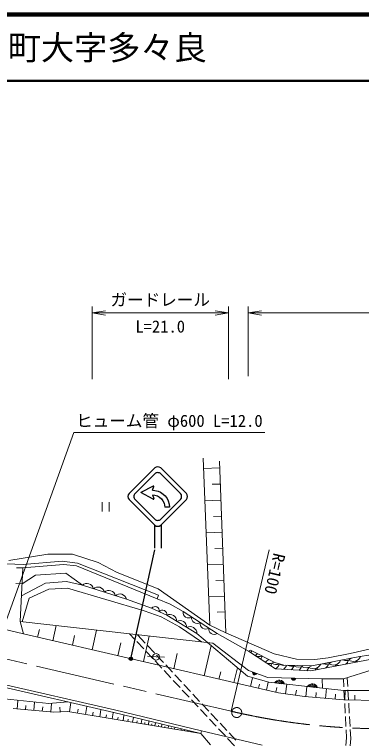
# Model space of a CAD drawing. Units: millimetres, scale not verified. Extents: x 40000 to 680000, y 20000 to 380000.
# Drawn here: x 431051 to 483325, y 270551 to 380000 of the extents above; entities that cross this region are included whole.
import ezdxf
from ezdxf.enums import TextEntityAlignment as Align

# ---------------------------------------------------------------- set-up
doc = ezdxf.new("R2010")
doc.units = ezdxf.units.MM
doc.header["$LTSCALE"] = 1000
doc.header["$PDMODE"] = 32
doc.header["$PDSIZE"] = 500
doc.linetypes.add('CHAIN', pattern=[18.5, 12, -1.5, 3.5, -1.5])
for name, color, linetype, lineweight in [('M-BMK', 2, 'CHAIN', 13), ('M-STR-HTXT', 7, 'Continuous', 13), ('M-STR-STRC', 7, 'Continuous', 25), ('M-TTL', 2, 'Continuous', 140), ('M-TTL-LINE', 7, 'Continuous', 50), ('M-WORK', 1, 'Continuous', 13)]:
    doc.layers.add(name, color=color, linetype=linetype, lineweight=lineweight)
doc.layers.add('M-TTL-TXT', color=7, linetype='Continuous')
doc.styles.add('ＭＳ ゴシック', font='')
doc.styles.get('ＭＳ ゴシック').set_extended_font_data('MS Gothic')

# ---------------------------------------------------------------- blocks, each defined once
blk = doc.blocks.new('open_arrow')
at = {"color": 0, "linetype": 'Continuous', "lineweight": -2}
blk.add_lwpolyline([(7.5, 1.25), (0, 0), (7.5, -1.25)], dxfattribs=at)

msp = doc.modelspace()

# ---------------------------------------------------------------- linework, layer by layer
at = {"layer": 'M-BMK'}
msp.add_line((380281, 294320), (463685, 274958), dxfattribs=at)
msp.add_circle((464533, 274764), 750, dxfattribs=at)
msp.add_arc((486473, 372327), 100000, 256.82808, 293.16538, dxfattribs=at)
at = {"layer": 'M-STR-HTXT'}
for p, q in [((442731, 325000), (442731, 336000)), ((442731, 335000), (463267, 335000)), ((463267, 325000), (463267, 336000)), ((466268, 325500), (466268, 336000)), ((466268, 335000), (548325, 335000)), ((463685, 274958), (469414, 299293))]:
    msp.add_line(p, q, dxfattribs=at)
msp.add_lwpolyline([(429357, 287332), (440000, 317000), (468750, 317000)], dxfattribs=at)
at = {"layer": 'M-STR-STRC'}
for p, q in [((452183, 311644), (448318, 307779)), ((453074, 311644), (456938, 307779)), ((449209, 307779), (452183, 310753)), ((453074, 310753), (456047, 307779)), ((451955, 308897), (450073, 307915)), ((451837, 308268), (452043, 308819)), ((451955, 306933), (450073, 307915)), ((451837, 308268), (452213, 308240)), ((451837, 307562), (452212, 307524)), ((451837, 307562), (452043, 307011)), ((452213, 308240), (452701, 308117)), ((452701, 308117), (453046, 307964)), ((453046, 307964), (453464, 307684)), ((453464, 307684), (453737, 307423)), ((448318, 306888), (452183, 303024)), ((449209, 306888), (452183, 303915)), ((452212, 307524), (452572, 307410)), ((452572, 307410), (452901, 307226)), ((452901, 307226), (453186, 306979)), ((456938, 306888), (453074, 303024)), ((453074, 303915), (456047, 306888)), ((453186, 306979), (453416, 306679)), ((453416, 306679), (453579, 306340)), ((453737, 307423), (454036, 307018)), ((454036, 307018), (454204, 306680)), ((454204, 306680), (454348, 306198)), ((453579, 306340), (453690, 305710)), ((454395, 305710), (453690, 305710)), ((454348, 306198), (454395, 305710)), ((452128, 303069), (452128, 299569)), ((453128, 303069), (453128, 299569)), ((448595, 282866), (452201, 299308))]:
    msp.add_line(p, q, dxfattribs=at)
for radius in [250, 200, 150, 100, 50, 20]:
    msp.add_circle((448595, 282866), radius, dxfattribs=at)
for centre, radius, start, end in [((452628, 311198), 630, 45, 135), ((452628, 310307), 630, 44.99985, 135), ((451984, 308841), 63, 339.44397, 117.55283), ((448764, 307334), 630, 135, 225), ((449654, 307334), 630, 135, 225.00005), ((455602, 307334), 630, 315.00011, 44.99984), ((456493, 307334), 630, 315, 45), ((451984, 306988), 63, 242.44719, 20.55605), ((452628, 304360), 630, 225.00005, 315.00011), ((452628, 303469), 630, 225, 315)]:
    msp.add_arc(centre, radius, start, end, dxfattribs=at)
msp.add_point((448595, 282866), dxfattribs=at)
at = {"layer": 'M-TTL'}
msp.add_line((680000, 380000), (40000, 380000), dxfattribs=at)
at = {"layer": 'M-TTL-LINE'}
msp.add_line((40000, 370000), (680000, 370000), dxfattribs=at)
at = {"layer": 'M-WORK'}
for p, q in [((459465, 313129), (460468, 287929)), ((462892, 286757), (461923, 312649)), ((461960, 311650), (459527, 311559)), ((462051, 309217), (460835, 309172)), ((444258, 306489), (444258, 305089)), ((445308, 305089), (445308, 306489)), ((462142, 306785), (459721, 306694)), ((462233, 304364), (461022, 304318)), ((462323, 301943), (459914, 301852)), ((462414, 299533), (461209, 299488)), ((430217, 297706), (436051, 298665)), ((436051, 298665), (439808, 298665)), ((439808, 298665), (443644, 297387)), ((432344, 297072), (428205, 297239)), ((432306, 296596), (438435, 297090)), ((438240, 297570), (432344, 297072)), ((440531, 297268), (438240, 297570)), ((438435, 297090), (440380, 296904)), ((440380, 296904), (452555, 291886)), ((452768, 292437), (440531, 297268)), ((443644, 297387), (446521, 295868)), ((462504, 297123), (460105, 297033)), ((431369, 296568), (432306, 296596)), ((432306, 296596), (431898, 288479)), ((434210, 295475), (438765, 295795)), ((438765, 295795), (441270, 293957)), ((446521, 295868), (452715, 293431)), ((397541, 294822), (432381, 286620)), ((432185, 294177), (434210, 295475)), ((438899, 294516), (435702, 294250)), ((441270, 293957), (438899, 294516)), ((462594, 294725), (461394, 294680)), ((432185, 294177), (431233, 294207)), ((435702, 294250), (432093, 292360)), ((433257, 291991), (436205, 293376)), ((436205, 293376), (439047, 293495)), ((439047, 293495), (450594, 290107)), ((447903, 291852), (441270, 293957)), ((452715, 293431), (460468, 287929)), ((452555, 291886), (452768, 292437)), ((462683, 292326), (460296, 292237)), ((432179, 288448), (433257, 291991)), ((447903, 291852), (451713, 290493)), ((452555, 291886), (454482, 291109)), ((450594, 290107), (453151, 289175)), ((454482, 291109), (456453, 289990)), ((453151, 289175), (455895, 287709)), ((456453, 289990), (461595, 286660)), ((462773, 289939), (461579, 289894)), ((431898, 288479), (432381, 286620)), ((431898, 288479), (460910, 285229)), ((436801, 285597), (437328, 287871)), ((460468, 287929), (462892, 286757)), ((434527, 286123), (434790, 287260)), ((442731, 284224), (443418, 287189)), ((455895, 287709), (459240, 285416)), ((462892, 286757), (470191, 283613)), ((432381, 286620), (466268, 278774)), ((439766, 284910), (440109, 286393)), ((449145, 285822), (448386, 286632)), ((449565, 286500), (450756, 285223)), ((450462, 282434), (451357, 286299)), ((458533, 286684), (466152, 280237)), ((461595, 286660), (466311, 283996)), ((446596, 283329), (447044, 285261)), ((450513, 284362), (449487, 285457)), ((451097, 284858), (452121, 283761)), ((459599, 280318), (460656, 284887)), ((460910, 285229), (466284, 281092)), ((451880, 282903), (450855, 283998)), ((455030, 281376), (455559, 283660)), ((466583, 284148), (466311, 283996)), ((466311, 283996), (470379, 281350)), ((470286, 282283), (466583, 284148)), ((470191, 283613), (473522, 282788)), ((478308, 283027), (481629, 283684)), ((481629, 283684), (484933, 284413)), ((485791, 283615), (483073, 283188)), ((451091, 283247), (452369, 283176)), ((453248, 281444), (452222, 282538)), ((452369, 283176), (453648, 283123)), ((452462, 283396), (453486, 282299)), ((473522, 282788), (476319, 282761)), ((475694, 281031), (485125, 282869)), ((483073, 283188), (475854, 281803)), ((476319, 282761), (478308, 283027)), ((453827, 281933), (454850, 280837)), ((464104, 279275), (464626, 281528)), ((471645, 281910), (470286, 282283)), ((470379, 281350), (475694, 281031)), ((475854, 281803), (471645, 281910)), ((424312, 280201), (446091, 275153)), ((454615, 279984), (453590, 281079)), ((455191, 280471), (456215, 279375)), ((461851, 279797), (462112, 280923)), ((480596, 279825), (485071, 281264)), ((424222, 279811), (445999, 274763)), ((455983, 278525), (454957, 279619)), ((466628, 278693), (466927, 280016)), ((469014, 278153), (469284, 279346)), ((477399, 279825), (477452, 278440)), ((477399, 279825), (480596, 279825)), ((480596, 279825), (480659, 278643)), ((481190, 280016), (481266, 278671)), ((457350, 277065), (456325, 278160)), ((456556, 279009), (457580, 277913)), ((466268, 278774), (470807, 277747)), ((467821, 278423), (467956, 279019)), ((470429, 277832), (470590, 278540)), ((471859, 277591), (472073, 279026)), ((473401, 277361), (473516, 278132)), ((474945, 277145), (475071, 278699)), ((477452, 278440), (480676, 278093)), ((477911, 276905), (478031, 278388)), ((480676, 278093), (488655, 278093)), ((480686, 278144), (480766, 276646)), ((480815, 276678), (480850, 278134)), ((481294, 278172), (481379, 276674)), ((426716, 277103), (436236, 276108)), ((457921, 277547), (458944, 276451)), ((470807, 277747), (474750, 277161)), ((474750, 277161), (480664, 276681)), ((476428, 277025), (476488, 277766)), ((479363, 276787), (479422, 277513)), ((482301, 276643), (482319, 277386)), ((431459, 275296), (431570, 276596)), ((432710, 275190), (432764, 275815)), ((433962, 275083), (434068, 276334)), ((436236, 276108), (439099, 276363)), ((436514, 274866), (436622, 276142)), ((439321, 274868), (439550, 276256)), ((458718, 275606), (457692, 276700)), ((459285, 276085), (460309, 274989)), ((480664, 276681), (486285, 276548)), ((480793, 276146), (480873, 274649)), ((481407, 276175), (481492, 274678)), ((436950, 274829), (430836, 275349)), ((435238, 274975), (435292, 275613)), ((439068, 274909), (436950, 274829)), ((437918, 274866), (437892, 275569)), ((459109, 271607), (439068, 274909)), ((440538, 274667), (440639, 275276)), ((441756, 274466), (441956, 275684)), ((442823, 274290), (442911, 274824)), ((443891, 274115), (444067, 275182)), ((445763, 273806), (445917, 274742)), ((445999, 274763), (459109, 271607)), ((446091, 275153), (459202, 271996)), ((460085, 274146), (459060, 275241)), ((444827, 273960), (444904, 274428)), ((446584, 273671), (446652, 274081)), ((447405, 273535), (447540, 274356)), ((448125, 273417), (448184, 273777)), ((448845, 273298), (448964, 274018)), ((450108, 273090), (450212, 273721)), ((461453, 272687), (460427, 273782)), ((460650, 274623), (461674, 273527)), ((480900, 274149), (480980, 272651)), ((481520, 274178), (481605, 272681)), ((449476, 273194), (449528, 273510)), ((450662, 272999), (450707, 273276)), ((451215, 272908), (451307, 273461)), ((451709, 272826), (451749, 273069)), ((452202, 272745), (452282, 273229)), ((452695, 272664), (452730, 272871)), ((453189, 272582), (453257, 272998)), ((453682, 272501), (453711, 272674)), ((454175, 272420), (454232, 272766)), ((455162, 272257), (455208, 272534)), ((462015, 273161), (463038, 272064)), ((454669, 272339), (454692, 272477)), ((455655, 272176), (455673, 272280)), ((456149, 272095), (456183, 272302)), ((456642, 272013), (456654, 272083)), ((457135, 271932), (457158, 272070)), ((459202, 271996), (459109, 271607)), ((460567, 269874), (459109, 271607)), ((468340, 269851), (459202, 271996)), ((462820, 271228), (461795, 272322)), ((463379, 271699), (464403, 270602)), ((481007, 272152), (481070, 270970)), ((481633, 272182), (481709, 270837)), ((464188, 269768), (463162, 270863)), ((481070, 270970), (480975, 269816)), ((481709, 270837), (481604, 269720))]:
    msp.add_line(p, q, dxfattribs=at)
for points in [[(458533, 286684), (453977, 289428), (451713, 290493)], [(477452, 278440), (469380, 279319), (466152, 280237)], [(466284, 281092), (469220, 280038), (477399, 279825)]]:
    msp.add_lwpolyline(points, dxfattribs=at)
msp.add_circle((452369, 283176), 500, dxfattribs=at)
for centre, radius, start, end in [((441946, 293211), 1007, 12.6201, 132.17465), ((443604, 292684), 1007, 12.6201, 132.17465), ((445262, 292158), 1007, 12.6201, 132.17465), ((446921, 291632), 1007, 12.6201, 132.17465), ((452219, 290099), 642, 347.53893, 142.05882), ((453351, 289566), 642, 347.53893, 142.05882), ((454460, 288512), 1036, 0.08258, 117.79301), ((457279, 289856), 836, 170.78356, 303.35673), ((458564, 289024), 836, 170.78356, 303.35673), ((455979, 287597), 1036, 0.08258, 117.79301), ((459850, 288191), 836, 170.78356, 303.35673), ((457497, 286682), 1036, 0.08258, 117.79301), ((461135, 287359), 836, 170.78356, 303.35673), ((465729, 284706), 1250, 314.10995, 328.00146), ((466839, 284578), 1250, 288.56314, 309.68243), ((466071, 283766), 1250, 341.9496, 343.1301), ((467950, 284450), 1250, 236.8699, 288.15883), ((467181, 283639), 1250, 318.90939, 341.7928), ((468292, 283511), 1250, 294.36144, 324.05596), ((479057, 283172), 1250, 236.8699, 334.5121), ((480937, 283856), 1250, 248.72898, 312.99502), ((480168, 283044), 1250, 307.31914, 343.1301), ((482047, 283728), 1250, 236.8699, 335.2743), ((481279, 282917), 1250, 332.25925, 343.1301), ((483158, 283601), 1250, 236.8699, 252.1551), ((469403, 283383), 1250, 257.32866, 305.33629), ((468634, 282571), 1250, 323.65245, 343.1301), ((470514, 283255), 1250, 236.8699, 291.66773), ((469745, 282443), 1250, 299.80526, 343.1301), ((471624, 283127), 1250, 236.8699, 281.8024), ((470856, 282315), 1250, 304.02919, 340.5797), ((472735, 282999), 1250, 241.88261, 295.21696), ((471966, 282188), 1250, 308.40457, 343.1301), ((473846, 282872), 1250, 236.8699, 304.07218), ((473077, 282060), 1250, 312.43439, 343.1301), ((474956, 282744), 1250, 236.8699, 311.31448), ((474188, 281932), 1250, 316.20587, 343.1301), ((476067, 282616), 1250, 236.8699, 333.52605), ((475298, 281804), 1250, 329.11873, 343.1301), ((477178, 282488), 1250, 236.8699, 257.58611), ((477946, 283300), 1250, 250.24467, 311.47933), ((477178, 282488), 1250, 304.47295, 343.1301), ((478288, 282360), 1250, 330.70726, 343.1301), ((480168, 283044), 1250, 236.8699, 254.73992), ((467243, 280805), 354, 169.05077, 331.45594), ((467243, 280805), 283, 171.2748, 329.23191), ((467243, 280805), 212, 175.02113, 325.48558), ((467243, 280805), 142, 182.73286, 317.77385), ((467243, 280805), 100, 193.05052, 307.45619), ((470957, 278833), 812, 16.40423, 151.1645), ((470957, 278833), 650, 22.52002, 145.04871), ((470957, 278833), 488, 33.65271, 133.91602), ((470957, 278833), 325, 67.842, 99.72673), ((473101, 279991), 354, 187.3047, 349.70988), ((473101, 279991), 283, 189.52874, 347.48584), ((473101, 279991), 212, 193.27506, 343.73951), ((473101, 279991), 142, 200.98679, 336.02778), ((473101, 279991), 100, 211.30446, 325.71012), ((475927, 278291), 812, 16.40423, 151.1645), ((475927, 278291), 650, 22.52002, 145.04871), ((475927, 278291), 488, 33.65271, 133.91602), ((475927, 278291), 325, 67.842, 99.72673)]:
    msp.add_arc(centre, radius, start, end, dxfattribs=at)

# ---------------------------------------------------------------- block references
at = {"layer": 'M-STR-HTXT', "xscale": 267, "yscale": 267}
for p in [(442731, 335000), (466268, 335000)]:
    msp.add_blockref('open_arrow', p, dxfattribs=at)
at = {"layer": 'M-STR-HTXT', "xscale": 267, "yscale": 267, "rotation": 180}
msp.add_blockref('open_arrow', (463267, 335000), dxfattribs=at)

# ---------------------------------------------------------------- texts
at = {"layer": 'M-STR-HTXT', "style": 'ＭＳ ゴシック'}
for s, p in [('ガードレール', (453000, 337000)), ('ヒューム管 φ600 L=12.0', (454375, 318750))]:
    msp.add_text(s, height=1833, dxfattribs=at).set_placement(p, align=Align.MIDDLE_CENTER)
msp.add_text('L=21.0', height=1833, dxfattribs=at).set_placement((453000, 331500), align=Align.BOTTOM_CENTER)
msp.add_text('R=100', height=1833, rotation=256.753, dxfattribs=at).set_placement((470279, 295677), align=Align.MIDDLE_CENTER)
at = {"layer": 'M-TTL-TXT', "style": 'ＭＳ ゴシック'}
msp.add_text('下関市豊浦町大字多々良', height=3666, dxfattribs=at).set_placement((405024, 375000), align=Align.MIDDLE_LEFT)

doc.saveas('drawing.dxf')
